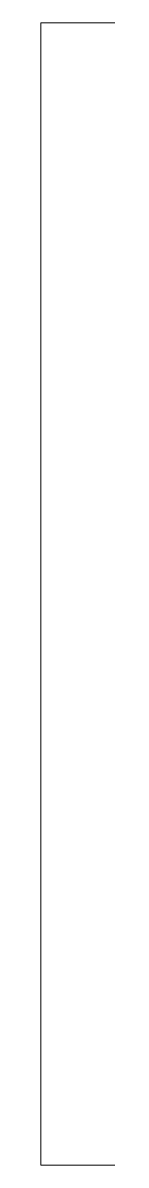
# Model space of a CAD drawing. Extents: x -3873 to 164127, y 7129 to 96529.
# Drawn here: x 84982.8 to 85001, y 60501.8 to 60811.8 of the extents above; entities that cross this region are included whole.
import ezdxf

# ---------------------------------------------------------------- set-up
doc = ezdxf.new("R2010")
doc.units = 0
doc.layers.get('0').update_dxf_attribs({"linetype": 'CONTINUOUS'})
doc.layers.add('LAYOUT Kromeka', color=1, linetype='CONTINUOUS', lineweight=5)

# ---------------------------------------------------------------- blocks, each defined once
blk = doc.blocks.new('SD-01-04-645-180-reduktor')
for p, q in [((349.1, 120.58), (295.4, 120.58)), ((349.1, 120.58), (356.5, 120.58)), ((356.5, -189.42), (356.5, 120.58)), ((256.5, -189.42), (349.1, -189.42)), ((356.5, -189.42), (349.1, -189.42))]:
    blk.add_line(p, q)

msp = doc.modelspace()

# ---------------------------------------------------------------- block references
at = {"layer": 'LAYOUT Kromeka', "xscale": -1}
msp.add_blockref('SD-01-04-645-180-reduktor', (85339.31, 60691.22, -15419981.6), dxfattribs=at)

doc.saveas('drawing.dxf')
